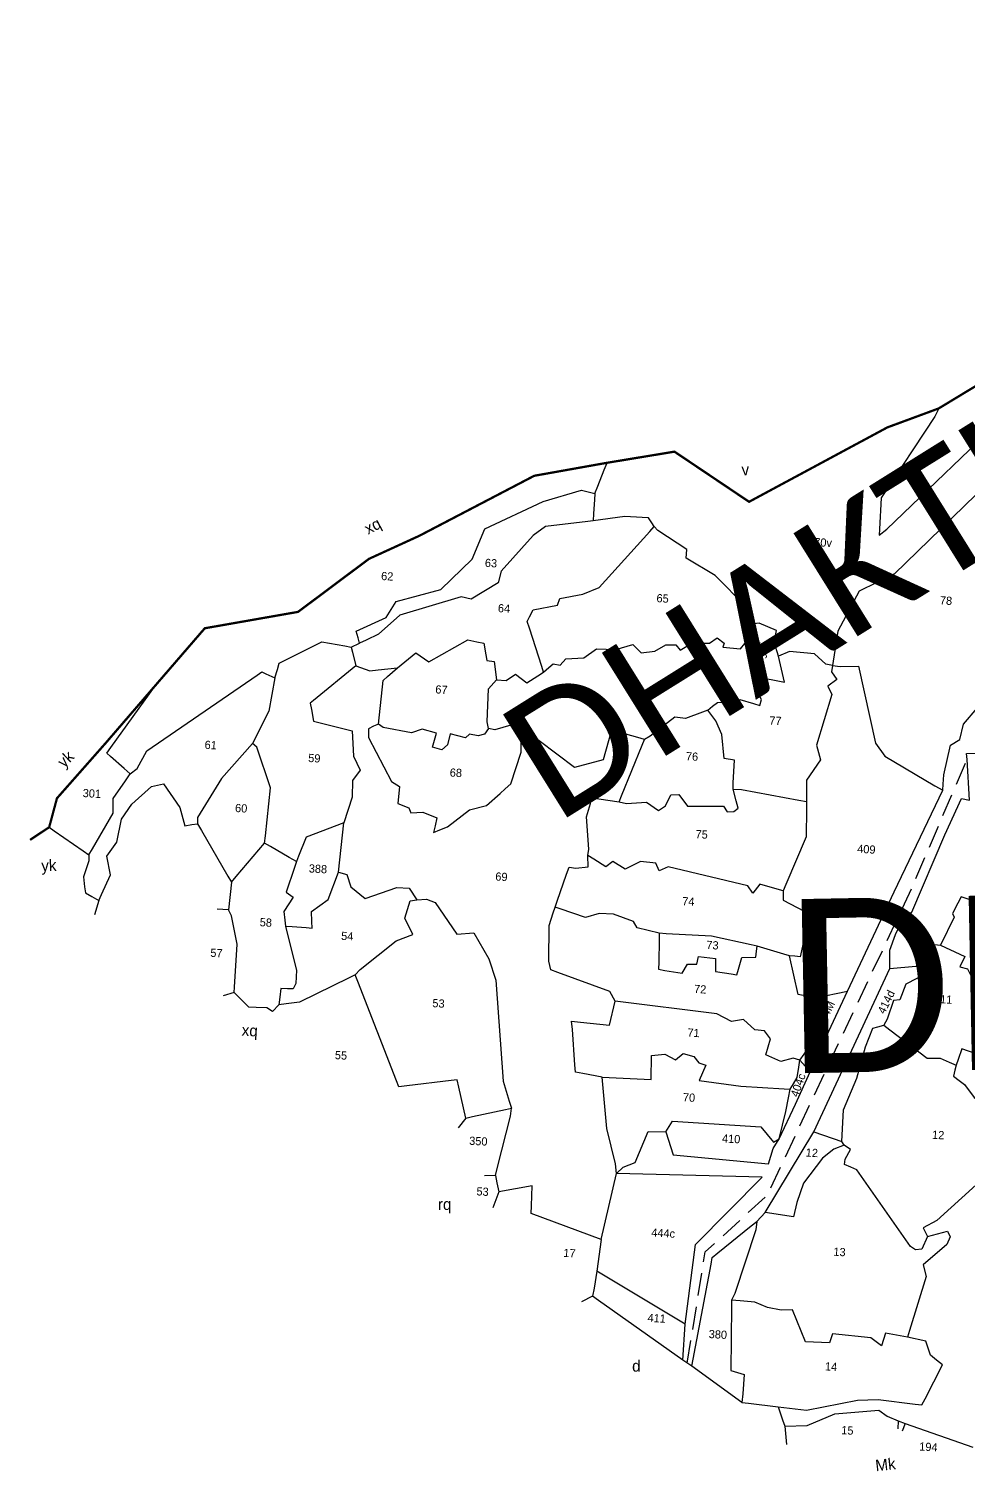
# Model space of a CAD drawing. Header units: metres. Extents: x 258064 to 260797, y 2207124 to 2209769.
# Drawn here: x 258119 to 259153, y 2207563 to 2209149 of the extents above; entities that cross this region are included whole.
import ezdxf

# ---------------------------------------------------------------- set-up
doc = ezdxf.new("R2010")
doc.units = ezdxf.units.M
doc.header["$MEASUREMENT"] = 0
doc.linetypes.add('DASHED', pattern=[0.75, 0.5, -0.25])
for name, color, linetype in [('LINE_FOOTPATH', 1, 'DASHED'), ('OFF', 1, 'Continuous'), ('POLY_PARCEL', 6, 'Continuous'), ('POLY_ROAD', 30, 'Continuous'), ('TEXT_MAPOUT', 7, 'Continuous'), ('TEXT_PARCEL', 7, 'Continuous'), ('V_BOUND_LINE', 7, 'Continuous'), ('VILLAGE NAME', 100, 'Continuous')]:
    doc.layers.add(name, color=color, linetype=linetype)
doc.styles.get("Standard").update_dxf_attribs({"font": 'arial.ttf'})
doc.styles.add('TEXT_MAP', font='KRDEV050.TTF', dxfattribs={"height": 1.8})

# ---------------------------------------------------------------- blocks, each defined once
blk = doc.blocks.new('RRTE')
at = {"layer": 'LINE_FOOTPATH', "ltscale": 10, "flags": 128}
blk.add_lwpolyline([(260251.44, 2209002.27), (260254.02, 2209026.85), (260266.97, 2209040.08), (260280.12, 2209072.72), (260294.43, 2209107.97), (260305.41, 2209137.98)], dxfattribs=at)
at = {"layer": 'OFF'}
blk.add_lwpolyline([(260272.45, 2209070.01), (260274.8, 2209067.63)], dxfattribs=at)
at = {"layer": 'POLY_PARCEL'}
for points in [[(260294.92, 2209214.58), (260294.18, 2209212.78), (260283.36, 2209194.26), (260283.41, 2209187.4), (260283.42, 2209186.05), (260285.05, 2209187.46), (260310.69, 2209215.03), (260328.61, 2209219.7), (260346.07, 2209230.79), (260370.19, 2209246.1), (260377.85, 2209241.93), (260380.09, 2209243.73), (260380.95, 2209244.41)], [(260327.53, 2209201.06), (260318.62, 2209211.84), (260287.25, 2209177.8), (260279.68, 2209173.55), (260275.52, 2209164.52), (260274.8, 2209156.92)], [(260220.57, 2209191.77), (260221.11, 2209193.38), (260222.34, 2209197.03), (260222.88, 2209198.62)], [(260170.8, 2209156.06), (260170.4, 2209157.21), (260169.88, 2209158.68), (260176.33, 2209162.01), (260178.32, 2209165.62), (260187.99, 2209168.84), (260194.44, 2209175.85), (260196.86, 2209182.67), (260209.36, 2209189.37), (260217.59, 2209192.34), (260219.41, 2209191.99), (260220.57, 2209191.77)], [(260220.57, 2209191.77), (260220.55, 2209190.38), (260220.51, 2209187.33), (260220.5, 2209185.72)], [(260233.99, 2209185.21), (260233.4, 2209186.01), (260232.64, 2209187.05), (260231.23, 2209187.05), (260227.4, 2209187.05), (260220.5, 2209185.72)], [(260220.5, 2209185.72), (260219.36, 2209185.52), (260210.14, 2209183.88), (260207.58, 2209181.79), (260200.98, 2209173.58), (260200.49, 2209170.96), (260194.74, 2209167.06), (260192.55, 2209167.45), (260179.29, 2209162.71), (260174.82, 2209158.25), (260172.21, 2209156.83), (260170.8, 2209156.06)], [(260211.49, 2209151.93), (260211.03, 2209153.15), (260207.85, 2209161.44), (260207.31, 2209162.84), (260207.77, 2209163.92), (260208.45, 2209165.5), (260213.7, 2209166.84), (260214.2, 2209168.33), (260219.16, 2209169.54), (260222.63, 2209171.16), (260233.07, 2209184.07), (260233.99, 2209185.21)], [(260256.34, 2209164.97), (260255.1, 2209168.77), (260247.98, 2209175.2), (260241.35, 2209178.69), (260241.45, 2209180.61), (260234.82, 2209184.41), (260233.99, 2209185.21)], [(260255.25, 2209160.72), (260255.62, 2209162.17), (260256.34, 2209164.97)], [(260262.84, 2209158.35), (260261.67, 2209161.34), (260262.06, 2209163.94), (260258.15, 2209165.3), (260256.34, 2209164.97)], [(260211.49, 2209151.93), (260212.6, 2209153.03), (260213.51, 2209153.93), (260215.04, 2209153.69), (260216.23, 2209155.12), (260220.18, 2209155.61), (260222.8, 2209157.73), (260227.05, 2209157.83), (260230.71, 2209159.12), (260232.68, 2209157.39), (260235.63, 2209157.88), (260237.95, 2209159.41), (260240.13, 2209159.56), (260241.21, 2209158.43), (260243.64, 2209160.1), (260247.49, 2209160.35), (260249.12, 2209161.63), (260250.75, 2209160.52), (260250.51, 2209159.64), (260254.36, 2209159.49), (260255.25, 2209160.72)], [(260255.25, 2209160.72), (260256.09, 2209159.86), (260257.96, 2209157.91), (260258.07, 2209153.56)], [(260179.4, 2209151.15), (260183.23, 2209154.62), (260186.21, 2209152.85), (260194.51, 2209158.09), (260196.53, 2209157.81), (260198.02, 2209157.6), (260198.65, 2209155.02), (260198.94, 2209153.85), (260200.57, 2209153.7), (260201.28, 2209149.67)], [(260258.07, 2209153.56), (260264.47, 2209152.73), (260262.84, 2209158.35)], [(260274.8, 2209156.92), (260273.31, 2209157.12), (260273.31, 2209157.12), (260270.7, 2209159.26), (260265.18, 2209159.46), (260262.84, 2209158.35)], [(260152.65, 2209147.43), (260153.1, 2209149.31), (260153.45, 2209150.72), (260155.01, 2209151.62), (260162.55, 2209155.91), (260167.6, 2209155.29), (260169.03, 2209155.11)], [(260169.03, 2209155.11), (260170.8, 2209156.06)], [(260169.03, 2209155.11), (260169.36, 2209154.02), (260170.26, 2209151.04)], [(260274.8, 2209156.92), (260274.62, 2209155.56), (260275.89, 2209153.96), (260274.02, 2209152.37), (260275.01, 2209150.6), (260272.25, 2209139.3), (260273.3, 2209136.1), (260270.49, 2209131.47), (260270.64, 2209128.25), (260270.71, 2209126.84)], [(260274.8, 2209156.92), (260276.46, 2209156.82), (260280.49, 2209157.09), (260285.12, 2209140.45), (260287.38, 2209137.74), (260298.7, 2209131.84), (260300.5, 2209130.94)], [(260170.26, 2209151.04), (260173.38, 2209150.09), (260175.18, 2209150.41), (260179.4, 2209151.15)], [(260175.92, 2209138.56), (260176.43, 2209148.18), (260177.31, 2209149.06), (260179.4, 2209151.15)], [(260201.28, 2209149.67), (260203.41, 2209149.67), (260205.39, 2209151.15), (260207.95, 2209149.38), (260210.28, 2209151.06), (260211.49, 2209151.93)], [(260247.97, 2209145.62), (260248.99, 2209146.53), (260250.01, 2209147.44), (260253.05, 2209147.71), (260254.87, 2209148.38), (260257.92, 2209147.62), (260259.34, 2209147.27), (260259.62, 2209148.6), (260258.07, 2209151.08), (260258.07, 2209153.56)], [(260122.1, 2209124.61), (260123.58, 2209125.91), (260125.47, 2209129.86), (260148.76, 2209147.83), (260149.72, 2209148.57), (260150.64, 2209148.21), (260152.65, 2209147.43)], [(260170.26, 2209151.04), (260161.43, 2209142.92), (260160.73, 2209142.28), (260161.05, 2209140.91), (260161.64, 2209138.4), (260170.26, 2209136.74), (260170.85, 2209131.2), (260172.46, 2209128.26), (260170.91, 2209125.86), (260171.07, 2209122.22), (260169.57, 2209116.5)], [(260200.15, 2209138.9), (260199.76, 2209140.36), (260199.64, 2209147.62), (260201.28, 2209149.67)], [(260152.65, 2209147.43), (260151.72, 2209140.02), (260148.53, 2209132.79)], [(260247.97, 2209145.62), (260246.82, 2209145.11), (260243.22, 2209143.52), (260240.8, 2209143.69), (260235.66, 2209139.22), (260234.46, 2209138.45)], [(260254.48, 2209128.64), (260254.43, 2209130.02), (260254.43, 2209134.98), (260252.17, 2209135.25), (260251.34, 2209140.44), (260249.9, 2209143.36), (260248.93, 2209144.5), (260247.97, 2209145.62)], [(260122.1, 2209124.61), (260120.7, 2209125.73), (260117.57, 2209128.21), (260116.72, 2209128.89), (260117.52, 2209130.15), (260126.56, 2209144.31)], [(260175.92, 2209138.56), (260174.91, 2209138.01), (260173.84, 2209137.43), (260173.89, 2209135.52), (260179.53, 2209126.12), (260181.28, 2209125.16), (260181.16, 2209121.39), (260183.64, 2209120.55), (260184.15, 2209119.48), (260186.74, 2209119.82), (260189.9, 2209118.75), (260189.59, 2209116.95), (260189.33, 2209115.48), (260190.68, 2209116.12), (260192.32, 2209116.89), (260196.94, 2209120.89), (260200.6, 2209122.01), (260203.44, 2209124.85), (260204.53, 2209125.94), (260205.67, 2209127.08), (260207.59, 2209134.11), (260207.36, 2209139.52)], [(260200.15, 2209138.9), (260199.3, 2209137.66), (260197.95, 2209137.21), (260196.04, 2209137.49), (260195.19, 2209136.59), (260191.81, 2209137.32), (260191.36, 2209134.85), (260190.12, 2209133.72), (260188.04, 2209134.17), (260188.77, 2209137.27), (260185.56, 2209137.94), (260183.25, 2209137.04), (260176.99, 2209137.83), (260175.92, 2209138.56)], [(260207.36, 2209139.52), (260206.46, 2209140.25), (260204.99, 2209139.91), (260201.5, 2209138.73), (260200.15, 2209138.9)], [(260234.46, 2209138.45), (260232.95, 2209138.78), (260227.08, 2209140.08), (260225.67, 2209133.44), (260219.47, 2209131.47), (260207.36, 2209139.52)], [(260229.67, 2209124.49), (260230.11, 2209125.78), (260234.01, 2209137.13), (260234.46, 2209138.45)], [(260148.53, 2209132.79), (260142.17, 2209124.74), (260137.4, 2209115.87), (260137.5, 2209114.49)], [(260152.41, 2209111.08), (260152.5, 2209112.66), (260153.07, 2209123.29), (260149.54, 2209132.03), (260148.53, 2209132.79)], [(260229.67, 2209124.49), (260231.3, 2209124.17), (260235.66, 2209124.72), (260238.37, 2209123.02), (260239.86, 2209124.17), (260240.91, 2209126.65), (260242.67, 2209126.76), (260244.66, 2209124.34), (260252.55, 2209124.78), (260253.49, 2209123.57), (260254.93, 2209123.73), (260255.86, 2209124.5), (260255.33, 2209126.11), (260254.48, 2209128.64)], [(260254.48, 2209128.64), (260256.36, 2209128.64), (260269.05, 2209127.04), (260270.71, 2209126.84)], [(260270.71, 2209126.84), (260270.79, 2209125.18), (260271.09, 2209119.07), (260267.24, 2209108.34), (260266.73, 2209106.94)], [(260114.02, 2209106.38), (260114.73, 2209107.76), (260118.84, 2209115.83), (260118.7, 2209119.01), (260121.14, 2209123.02), (260122.1, 2209124.61)], [(260116.76, 2209096.5), (260117.28, 2209097.82), (260119.01, 2209102.25), (260117.98, 2209106.3), (260120.01, 2209109.5), (260120.75, 2209114.55), (260122.83, 2209118.03), (260126.94, 2209122.14), (260129.54, 2209122.83), (260133.43, 2209117.82), (260134.73, 2209113.93), (260136.26, 2209114.24), (260137.5, 2209114.49)], [(260223.47, 2209112.33), (260223.59, 2209113.68), (260222.69, 2209120.77), (260223.36, 2209123.75), (260223.64, 2209125), (260225.13, 2209124.87), (260229.67, 2209124.49)], [(260169.57, 2209116.5), (260161.48, 2209112.88), (260160.03, 2209108.67), (260159.61, 2209107.43)], [(260168.95, 2209105.6), (260169.57, 2209116.5)], [(260137.5, 2209114.49), (260138.41, 2209113.1), (260144.8, 2209103.41), (260145.66, 2209102.1)], [(260105, 2209111.93), (260106.16, 2209111.21), (260112.77, 2209107.15), (260114.02, 2209106.38)], [(260145.66, 2209102.1), (260146.63, 2209103.39), (260152.41, 2209111.08)], [(260159.61, 2209107.43), (260158.01, 2209108.24), (260153.76, 2209110.4), (260152.41, 2209111.08)], [(260216.88, 2209100.57), (260217.28, 2209101.93), (260219.02, 2209107.94), (260219.47, 2209109.52), (260221, 2209109.41), (260223.64, 2209109.8), (260223.47, 2209112.33)], [(260266.73, 2209106.94), (260265.39, 2209107.25), (260261.53, 2209108.14), (260260.1, 2209106.1), (260258.89, 2209107.64), (260241.22, 2209110.78), (260239.24, 2209109.85), (260238.47, 2209111.44), (260235.1, 2209111.61), (260231.79, 2209109.79), (260228.97, 2209111.28), (260227.54, 2209110.07), (260224.81, 2209111.59), (260223.47, 2209112.33)], [(260159.61, 2209107.43), (260159.25, 2209106.09), (260157.78, 2209100.58), (260159.35, 2209099.58), (260157.48, 2209096.31), (260157.8, 2209094.43), (260158.01, 2209093.16)], [(260266.73, 2209106.94), (260266.84, 2209104.9), (260271.52, 2209102.78), (260272.69, 2209102.25), (260272.45, 2209100.61), (260271.46, 2209094.05), (260271.26, 2209092.71), (260270.09, 2209092.74), (260268.88, 2209092.77)], [(260314.8, 2209107.74), (260311.47, 2209108.91), (260310.52, 2209106.38), (260307.37, 2209107.35), (260305.78, 2209107.84), (260305.14, 2209106.4), (260304.09, 2209104.02), (260304.49, 2209103.23), (260301.84, 2209096.98)], [(260114.02, 2209106.38), (260114.07, 2209105.08), (260113.11, 2209101.49), (260113.5, 2209099.33), (260113.73, 2209098.02), (260115.18, 2209097.29), (260116.76, 2209096.5)], [(260158.01, 2209093.16), (260159.46, 2209093.13), (260162.54, 2209093.07), (260163.86, 2209093.04), (260163.74, 2209094.48), (260163.57, 2209096.66), (260167.07, 2209099.47), (260168.95, 2209105.6)], [(260168.95, 2209105.6), (260170.84, 2209105.2), (260171.84, 2209102.56), (260175.17, 2209100.18), (260181.96, 2209102.94), (260184.66, 2209103), (260186.48, 2209100.49)], [(260145.66, 2209102.1), (260145.32, 2209096.01)], [(260173.92, 2209083.34), (260174.92, 2209084.58), (260182.43, 2209091.23), (260186.05, 2209092.86), (260184.07, 2209096.36), (260185.06, 2209100.19), (260186.48, 2209100.49)], [(260186.48, 2209100.49), (260188.62, 2209100.8), (260190.56, 2209100.11), (260195.71, 2209093.49), (260199.36, 2209094), (260203.02, 2209088.44), (260204.78, 2209083.86), (260207.61, 2209061.78), (260209.22, 2209057.5), (260209.78, 2209056.01)], [(260231.25, 2209080.7), (260229.9, 2209082.79), (260218.29, 2209086.27), (260216.71, 2209086.78), (260216.21, 2209088.69), (260215.81, 2209096.46), (260216.56, 2209099.34), (260216.88, 2209100.57)], [(260240.02, 2209096.13), (260235.16, 2209097.07), (260234.23, 2209098.39), (260229.81, 2209099.77), (260226.66, 2209099.72), (260223.68, 2209098.72), (260218.02, 2209100.26), (260216.88, 2209100.57)], [(260292.28, 2209099.9), (260294.19, 2209099.61), (260299.11, 2209097.08), (260301.84, 2209096.98)], [(260116.76, 2209096.5), (260116, 2209093.31)], [(260145.32, 2209096.01), (260142.84, 2209096.01)], [(260147.58, 2209078), (260147.58, 2209079.11), (260147.62, 2209088.57), (260146.06, 2209094.71), (260145.32, 2209096.01)], [(260240.02, 2209096.13), (260240.09, 2209094.59), (260240.29, 2209089.77), (260240.35, 2209088.25), (260241.76, 2209088.08), (260245.59, 2209087.64), (260246.64, 2209089.68), (260248.69, 2209089.79), (260248.91, 2209091.5), (260252.71, 2209091.28), (260252.82, 2209088.47), (260256.35, 2209088.1), (260257.57, 2209087.97), (260257.86, 2209089.22), (260258.45, 2209091.83), (260261.49, 2209092.11), (260261.58, 2209093.4), (260261.65, 2209094.53)], [(260261.65, 2209094.53), (260260.33, 2209094.74), (260251.56, 2209096.13), (260241.56, 2209096.13), (260240.02, 2209096.13)], [(260268.88, 2209092.77), (260267.62, 2209093.08), (260261.65, 2209094.53)], [(260301.84, 2209096.98), (260306.23, 2209095.23), (260307.36, 2209094.79), (260306.35, 2209092.48), (260308.04, 2209092.08), (260308.77, 2209090.85), (260310.91, 2209088.71), (260312.04, 2209083.36), (260310.57, 2209081.78), (260309.73, 2209081.73), (260311.81, 2209077.23), (260311.92, 2209074.58), (260310.8, 2209073.62), (260307.81, 2209074.52), (260307.13, 2209072.15), (260306.74, 2209070.82)], [(260158.01, 2209093.16), (260158.4, 2209091.89), (260160.96, 2209083.62), (260160.96, 2209080.67), (260160.46, 2209079.48), (260159.19, 2209079.45), (260157.76, 2209079.42), (260157.61, 2209077.51), (260157.49, 2209075.82)], [(260274.99, 2209083.9), (260273.58, 2209084.09), (260271.29, 2209084.4), (260268.88, 2209092.77)], [(260291.06, 2209091.25), (260296.72, 2209092.07), (260299.59, 2209090.8), (260294.74, 2209087.99), (260293.58, 2209084.46), (260292.25, 2209084.24), (260291.04, 2209080.11), (260290.4, 2209078.7)], [(260274.99, 2209083.9), (260282.01, 2209085.74)], [(260173.92, 2209083.34), (260172.64, 2209082.62), (260161.99, 2209076.68), (260159.13, 2209076.13), (260157.49, 2209075.82)], [(260199.9, 2209053.26), (260197.99, 2209059.96), (260197.53, 2209061.55), (260196.21, 2209061.32), (260186.58, 2209059.6), (260184.82, 2209059.29), (260184.23, 2209060.6), (260174.56, 2209081.92), (260173.92, 2209083.34)], [(260272.45, 2209070.01), (260273.29, 2209071.43), (260275.6, 2209075.36), (260274.66, 2209076.57), (260274.99, 2209083.9)], [(260229.28, 2209063.87), (260224.99, 2209064.45), (260223.36, 2209064.66), (260223.16, 2209066.29), (260222.18, 2209074.01), (260221.9, 2209075.81), (260223.86, 2209075.7), (260230.24, 2209075.36), (260231.25, 2209080.7)], [(260272.45, 2209070.01), (260270.96, 2209070.41), (260268.26, 2209069.53), (260264.89, 2209070.8), (260265.72, 2209074.38), (260264.34, 2209076.04), (260262.19, 2209076.15), (260259.59, 2209078.24), (260257, 2209077.69), (260253.69, 2209079.18), (260231.25, 2209080.7)], [(260282.62, 2209052.7), (260282.57, 2209059.68), (260285.16, 2209066.77), (260286.68, 2209073.75), (260288.03, 2209077.91), (260289.15, 2209078.28), (260290.4, 2209078.7)], [(260290.4, 2209078.7), (260291.76, 2209077.78), (260300.32, 2209072), (260303.13, 2209072.17), (260305.16, 2209071.41), (260306.74, 2209070.82)], [(260147.58, 2209078), (260145.2, 2209077.12)], [(260157.49, 2209075.82), (260156.23, 2209074.3), (260154.89, 2209074.99), (260152.61, 2209074.97), (260150.95, 2209074.95), (260149.69, 2209076.09), (260147.58, 2209078)], [(260229.28, 2209063.87), (260240.04, 2209063.99), (260239.81, 2209069.22), (260242.74, 2209069.73), (260245.17, 2209068.6), (260246.74, 2209070.07), (260249.17, 2209069.56), (260250.29, 2209068.21), (260251.87, 2209067.76), (260250.63, 2209064.33), (260259.81, 2209063.59), (260269.34, 2209063.54), (260270.69, 2209063.54)], [(260270.69, 2209063.54), (260271.32, 2209064.75), (260272.07, 2209066.21), (260272.3, 2209068.53), (260272.45, 2209070.01)], [(260306.74, 2209070.82), (260306.56, 2209069.75), (260306.34, 2209068.4), (260307.57, 2209067.56), (260308.82, 2209066.71), (260311.08, 2209063.95), (260312.71, 2209062.88), (260315.41, 2209063.11), (260316.94, 2209065.64), (260318.06, 2209065.75)], [(260233.62, 2209042.94), (260233.28, 2209045.08), (260230.97, 2209052.73), (260229.28, 2209063.87)], [(260268.83, 2209052.51), (260269.96, 2209058.64), (260270.41, 2209061.62), (260270.69, 2209063.54)], [(260199.9, 2209053.26), (260198.36, 2209051.06)], [(260199.9, 2209053.26), (260201.35, 2209053.67), (260208.5, 2209055.66), (260209.78, 2209056.01)], [(260207.11, 2209041.05), (260207.46, 2209042.88), (260209.7, 2209054.23), (260209.78, 2209056.01)], [(260243.93, 2209052.73), (260245.28, 2209055.15), (260264.72, 2209054.93), (260267.65, 2209051.77), (260268.83, 2209052.51)], [(260276.33, 2209054.48), (260282.62, 2209052.7)], [(260323, 2209055.39), (260304.4, 2209036.59), (260301.53, 2209034.79), (260302.55, 2209032.94)], [(260283.19, 2209051.97), (260283.19, 2209051.97), (260280.99, 2209050.93), (260278.62, 2209048.84), (260274.76, 2209043.11), (260273.49, 2209038.81), (260272.94, 2209035.66), (260266.67, 2209036.23)], [(260283.19, 2209051.97), (260282.62, 2209052.7)], [(260302.55, 2209032.94), (260301.44, 2209030.13), (260300.09, 2209029.85), (260298.96, 2209030.52), (260286.29, 2209046.67), (260284.89, 2209047.18), (260283.47, 2209047.69), (260283.58, 2209048.87), (260284.6, 2209051.06), (260283.19, 2209051.97)], [(260207.11, 2209041.05), (260204.67, 2209040.85)], [(260207.11, 2209041.05), (260207.51, 2209039.46), (260208, 2209037.54)], [(260231.07, 2209028.32), (260233.62, 2209042.94)], [(260208, 2209037.54), (260206.91, 2209033.94)], [(260231.07, 2209028.32), (260215.36, 2209033.17), (260215.34, 2209034.82), (260215.28, 2209039.24), (260208, 2209037.54)], [(260264.96, 2209034.19), (260264.88, 2209032.3), (260261.02, 2209018.13), (260260.37, 2209016.63)], [(260302.55, 2209032.94), (260306.88, 2209034.34), (260307.5, 2209033.16), (260306.88, 2209031.42), (260301.98, 2209026.69), (260302.77, 2209024.16), (260299.77, 2209012.1), (260299.41, 2209010.66)], [(260231.07, 2209028.32), (260230.5, 2209021.33)], [(260230.5, 2209021.33), (260230.08, 2209017.58), (260229.85, 2209015.75)], [(260250.47, 2209010.75), (260230.5, 2209021.33)], [(260229.85, 2209015.75), (260227.48, 2209014.44)], [(260250.46, 2209002.88), (260231.2, 2209014.91), (260229.85, 2209015.75)], [(260260.37, 2209016.63), (260260.44, 2209015.19), (260261.1, 2209001.21), (260264.03, 2209000.48), (260264.03, 2208996.2), (260263.86, 2208994.33)], [(260299.41, 2209010.66), (260294.57, 2209011.23), (260293.78, 2209008.41), (260291.41, 2209010.04), (260282.9, 2209010.44), (260282.34, 2209008.47), (260277.1, 2209008.41), (260273.89, 2209015.22), (260271.41, 2209015), (260268.37, 2209015.45), (260265.49, 2209016.46), (260262.29, 2209016.57), (260260.37, 2209016.63)], [(260271.87, 2208993.76), (260278.17, 2208993.38), (260289.21, 2208996.25), (260293.72, 2208996.59), (260301.91, 2208996.07), (260303.41, 2208995.97), (260304.03, 2208997.36), (260307.41, 2209004.98), (260306.07, 2209005.96), (260304.65, 2209007), (260303.47, 2209009.99), (260299.41, 2209010.66)], [(260252.44, 2209001.64), (260250.46, 2209002.88)], [(260263.86, 2208994.33), (260252.44, 2209001.64)], [(260263.86, 2208994.33), (260265.37, 2208994.22), (260271.87, 2208993.76)], [(260271.87, 2208993.76), (260273, 2208991.01), (260273.57, 2208989.64)], [(260273.57, 2208989.64), (260278.45, 2208990.08), (260284.44, 2208992.99), (260294, 2208994.28), (260295.9, 2208993.09), (260298.4, 2208992.17)], [(260273.57, 2208989.64), (260274.18, 2208985.63)], [(260298.4, 2208992.17), (260298.43, 2208990.42)], [(260298.4, 2208992.17), (260299.94, 2208991.72)], [(260299.94, 2208991.72), (260299.39, 2208989.98)], [(260299.94, 2208991.72), (260315.1, 2208987.32)]]:
    blk.add_lwpolyline(points, dxfattribs=at)
at = {"layer": 'POLY_ROAD'}
for points in [[(260300.5, 2209130.94), (260300.5, 2209132.25), (260300.5, 2209134.36), (260301.6, 2209140.92), (260303.59, 2209142.24), (260304.2, 2209145.66), (260309.83, 2209153.05), (260314.74, 2209165.51), (260317.33, 2209175.93), (260320.59, 2209182.44), (260333.02, 2209192.61), (260334.66, 2209193.96)], [(260292.28, 2209099.9), (260295.15, 2209103.82), (260301.49, 2209121.18), (260304.64, 2209129.34), (260306.46, 2209129.07), (260305.41, 2209137.98), (260305.25, 2209139.32), (260312.92, 2209139.76), (260314.74, 2209141.75), (260318.05, 2209141.36), (260321.03, 2209140.04), (260323.15, 2209139.37)], [(260282.01, 2209085.74), (260291.06, 2209108.12), (260300.5, 2209130.94)], [(260291.06, 2209091.25), (260290.79, 2209095.27), (260291.9, 2209098.72), (260292.28, 2209099.9)], [(260276.33, 2209054.48), (260291.06, 2209091.25)], [(260274.8, 2209067.63), (260275.72, 2209070.02), (260282.01, 2209085.74)], [(260268.83, 2209052.51), (260272.02, 2209060.38), (260274.8, 2209067.63)], [(260266.67, 2209036.23), (260276.33, 2209054.48)], [(260233.62, 2209042.94), (260235.02, 2209044.46), (260237.56, 2209045.58), (260240.04, 2209052.56), (260243.93, 2209052.73)], [(260243.93, 2209052.73), (260245.82, 2209047.73), (260266.78, 2209046.94), (260267.68, 2209050.32), (260268.83, 2209052.51)], [(260250.47, 2209010.75), (260251.79, 2209028.34), (260265.62, 2209043.95), (260233.62, 2209042.94)], [(260252.44, 2209001.64), (260252.65, 2209003.21), (260255.44, 2209024.28), (260255.63, 2209025.75), (260256.81, 2209026.82), (260263.76, 2209033.11), (260264.96, 2209034.19)], [(260264.96, 2209034.19), (260266.67, 2209036.23)], [(260250.46, 2209002.88), (260250.47, 2209010.75)]]:
    blk.add_lwpolyline(points, dxfattribs=at)
at = {"layer": 'V_BOUND_LINE', "const_width": 0.5}
for points in [[(260294.92, 2209214.58), (260322.67, 2209233.56), (260340.2, 2209245.04), (260368.56, 2209262.77)], [(260222.88, 2209198.62), (260237.51, 2209201.88), (260254.48, 2209191.8), (260283.88, 2209209.79), (260294.92, 2209214.58)], [(260126.56, 2209144.31), (260136.69, 2209157.44), (260156.94, 2209162.17), (260171.83, 2209174.65), (260182.59, 2209180.32), (260207.06, 2209194.88), (260222.88, 2209198.62)], [(260105, 2209111.93), (260106.35, 2209118.37), (260116.35, 2209131.06), (260126.56, 2209144.31)], [(260100.95, 2209108.92), (260105, 2209111.93)]]:
    blk.add_lwpolyline(points, dxfattribs=at)
at = {"layer": 'TEXT_MAPOUT', "style": 'TEXT_MAP'}
for s, rotation, p in [('v', 6.7027, (260252.58, 2209197.49)), ('xq', 31.4024, (260171.38, 2209179.92)), ('yk', 47.0906, (260107.55, 2209125)), ('yk', 5.1889, (260103.84, 2209102.16)), ('rq', 3.3629, (260194.9, 2209032.79)), ('d', 3.3629, (260239.45, 2208999.73)), ('Mk', 9.4524, (260294.13, 2208980.85))]:
    blk.add_text(s, height=2.5, rotation=rotation, dxfattribs=at).set_placement(p)
for s, height, p in [('57', 1.8, (260141.87, 2209085.51)), ('xq', 2.5, (260149.7, 2209068.59)), ('55', 1.8, (260170.43, 2209064.6)), ('350', 1.8, (260200.92, 2209047.47)), ('53', 1.8, (260203.13, 2209036.47)), ('17', 1.8, (260222.94, 2209024.04)), ('15', 1.8, (260286.03, 2208988.58)), ('194', 1.8, (260303.32, 2208985.95))]:
    blk.add_text(s, height=height, dxfattribs=at).set_placement(p)
at = {"layer": 'TEXT_PARCEL', "style": 'TEXT_MAP'}
for s, p in [('370v', (260267.93, 2209182.88)), ('63', (260197.31, 2209174.32)), ('78', (260297.53, 2209171.65)), ('62', (260174.72, 2209170.17)), ('65', (260235.37, 2209168.68)), ('64', (260200.72, 2209164.55)), ('66', (260229.24, 2209149.22)), ('67', (260187.99, 2209145.98)), ('77', (260261.59, 2209143.25)), ('76', (260243.75, 2209134.39)), ('61', (260138.08, 2209131.02)), ('59', (260160.96, 2209129.4)), ('68', (260192.17, 2209127.94)), ('301', (260111.94, 2209118.96)), ('60', (260145.53, 2209117.54)), ('75', (260246.81, 2209117.44)), ('409', (260282.43, 2209116.19)), ('388', (260162.43, 2209105.2)), ('69', (260203.42, 2209105.7)), ('74', (260244.71, 2209102.58)), ('58', (260152.33, 2209092.81)), ('73', (260250.53, 2209093.28)), ('54', (260170.34, 2209090.8)), ('72', (260248.37, 2209083.48)), ('11', (260302.45, 2209084.24)), ('53', (260191.17, 2209077.18)), ('71', (260247.44, 2209073.84)), ('70', (260247.25, 2209059.61)), ('12', (260302.33, 2209054.43)), ('410', (260256.32, 2209051.07)), ('12', (260274.85, 2209048.99)), ('444c', (260241.97, 2209029.57)), ('13', (260282.12, 2209027.6)), ('411', (260242.19, 2209010.83)), ('380', (260255.79, 2209008.03)), ('14', (260281.67, 2209002.36))]:
    blk.add_text(s, height=1.8, dxfattribs=at).set_placement(p)
for s, rotation, p in [('37c', 281.8999, (260258.2, 2209161.17)), ('414d', 67.3603, (260290.45, 2209081.04)), ('404M', 67.1464, (260277.17, 2209077.34)), ('404c', 73.8408, (260272.47, 2209061.79))]:
    blk.add_text(s, height=1.8, rotation=rotation, dxfattribs=at).set_placement(p)

msp = doc.modelspace()

# ---------------------------------------------------------------- block references
at = {"xscale": 5.008630557071828, "yscale": 5.008630557071828, "zscale": 5.008630557071828, "rotation": 356.8138073875259}
msp.add_blockref('RRTE', (-1657596, -8766841.5), dxfattribs=at)

# ---------------------------------------------------------------- texts
at = {"layer": 'VILLAGE NAME', "attachment_point": 1}
for s, width, gutter_width, insert, char_height, rotation in [('{\\fCalibri|b0|i0|c0|p34;DHAKTI DAHANU}', 1538.461, 667.3, (258629, 2208387.6), 133.465, 31.95), ('{\\fCalibri|b0|i0|c0|p34;DHUMKET}', 1279.793, 957.3, (258949.1, 2208191.7), 191.456, 1.1028)]:
    msp.add_mtext_dynamic_manual_height_columns(s, width=width, gutter_width=gutter_width, heights=[0], dxfattribs=dict(at, insert=insert, char_height=char_height, rotation=rotation))

doc.saveas('drawing.dxf')
